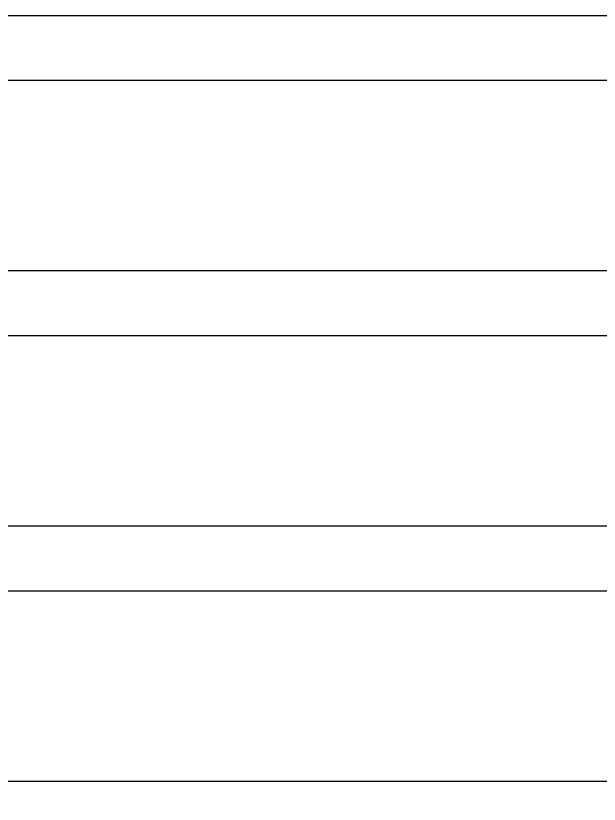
# Model space of a CAD drawing. Header units: inches. Extents: x -6 to 177, y -6 to 113.
# Drawn here: x 49.33 to 54.33, y 68.73 to 75.48 of the extents above; entities that cross this region are included whole.
import ezdxf

# ---------------------------------------------------------------- set-up
doc = ezdxf.new("R2010")
doc.units = ezdxf.units.IN
doc.layers.add('ZANO_R', color=7, linetype='Continuous', lineweight=0)
doc.layers.add('ZANO_W', color=1, linetype='Continuous', lineweight=0)
doc.styles.get("Standard").update_dxf_attribs({"font": 'arial.ttf'})
doc.dimstyles.new('amerykanie', dxfattribs={"dimtxt": 50, "dimasz": 50, "dimexe": 0.5, "dimexo": 0.5, "dimgap": 1, "dimtad": 1, "dimdec": 0, "dimzin": 0, "dimlunit": 5, "dimtxsty": 'Standard', "dimcen": 0.09, "dimclrd": 1, "dimclre": 1, "dimclrt": 1, "dimazin": 0, "dimtfac": 1, "dimtdec": 0, "dimtmove": 0, "dimatfit": 3, "dimfxl": 1, "dimtzin": 0, "dimarcsym": 1})

# ---------------------------------------------------------------- blocks, each defined once
blk = doc.blocks.new('*D360')
at = {"layer": 'ZANO_W', "color": 1, "lineweight": -2}
blk.add_line((85.0935, 70.6829), (84.9133, 72.026), dxfattribs=at)
blk.add_arc((85.5144, 67.5462), 4.0199, 111.93181, 165.71012, dxfattribs=at)
at = {"layer": 'ZANO_W', "color": 1}
for points in [[(84.0555, 71.1141), (83.9704, 71.4363), (84.9798, 71.5304)], [(81.4534, 68.5591), (81.7842, 68.5177), (81.4944, 67.5462)]]:
    blk.add_solid(points, dxfattribs=at)
at = {"layer": 'ZANO_W', "color": 1, "insert": (81.3724, 72.0367), "char_height": 1.625, "attachment_point": 5}
blk.add_mtext("82%%d21'", dxfattribs=at)

msp = doc.modelspace()

# ---------------------------------------------------------------- linework, layer by layer
at = {"layer": 'ZANO_R'}
for p, q in [((53.92871, 75.48006), (45.5063, 75.48006)), ((62.35113, 75.48006), (53.92871, 75.48006)), ((45.5063, 74.92773), (53.92871, 74.92773)), ((53.92871, 74.92773), (62.35113, 74.92773)), ((53.92871, 73.29471), (45.5063, 73.29471)), ((62.35113, 73.29471), (53.92871, 73.29471)), ((45.5063, 72.74238), (53.92871, 72.74238)), ((53.92871, 72.74238), (62.35113, 72.74238)), ((53.92871, 71.10936), (45.5063, 71.10936)), ((62.35113, 71.10936), (53.92871, 71.10936)), ((45.5063, 70.55703), (53.92871, 70.55703)), ((53.92871, 70.55703), (62.35113, 70.55703)), ((53.92871, 68.92401), (44.52196, 68.92401)), ((63.33547, 68.92401), (53.92871, 68.92401))]:
    msp.add_line(p, q, dxfattribs=at)

# ---------------------------------------------------------------- dimensions: what is measured, and where the dimension line sits
at = {"layer": 'ZANO_W'}
dim = msp.add_angular_dim_2l(base=(81.94711, 69.39944), line1=((-4.18579, 67.54618), (120.5783, 67.54618)), line2=((85.30661, 69.0947), (85.16, 70.18737)), dimstyle='amerykanie', override={"dimtxt": 1.625, "dimasz": 1, "dimgap": 0.5, "dimdec": 4, "dimaunit": 1, "dimadec": 1, "dimtdec": 4, "dimtmove": 1, "dimfrac": 2}, dxfattribs=at)
dim.commit()
dim.dimension.update_dxf_attribs({"geometry": '*D360', "text_midpoint": (81.37241, 72.03666), "dimtype": 162})

doc.saveas('drawing.dxf')
